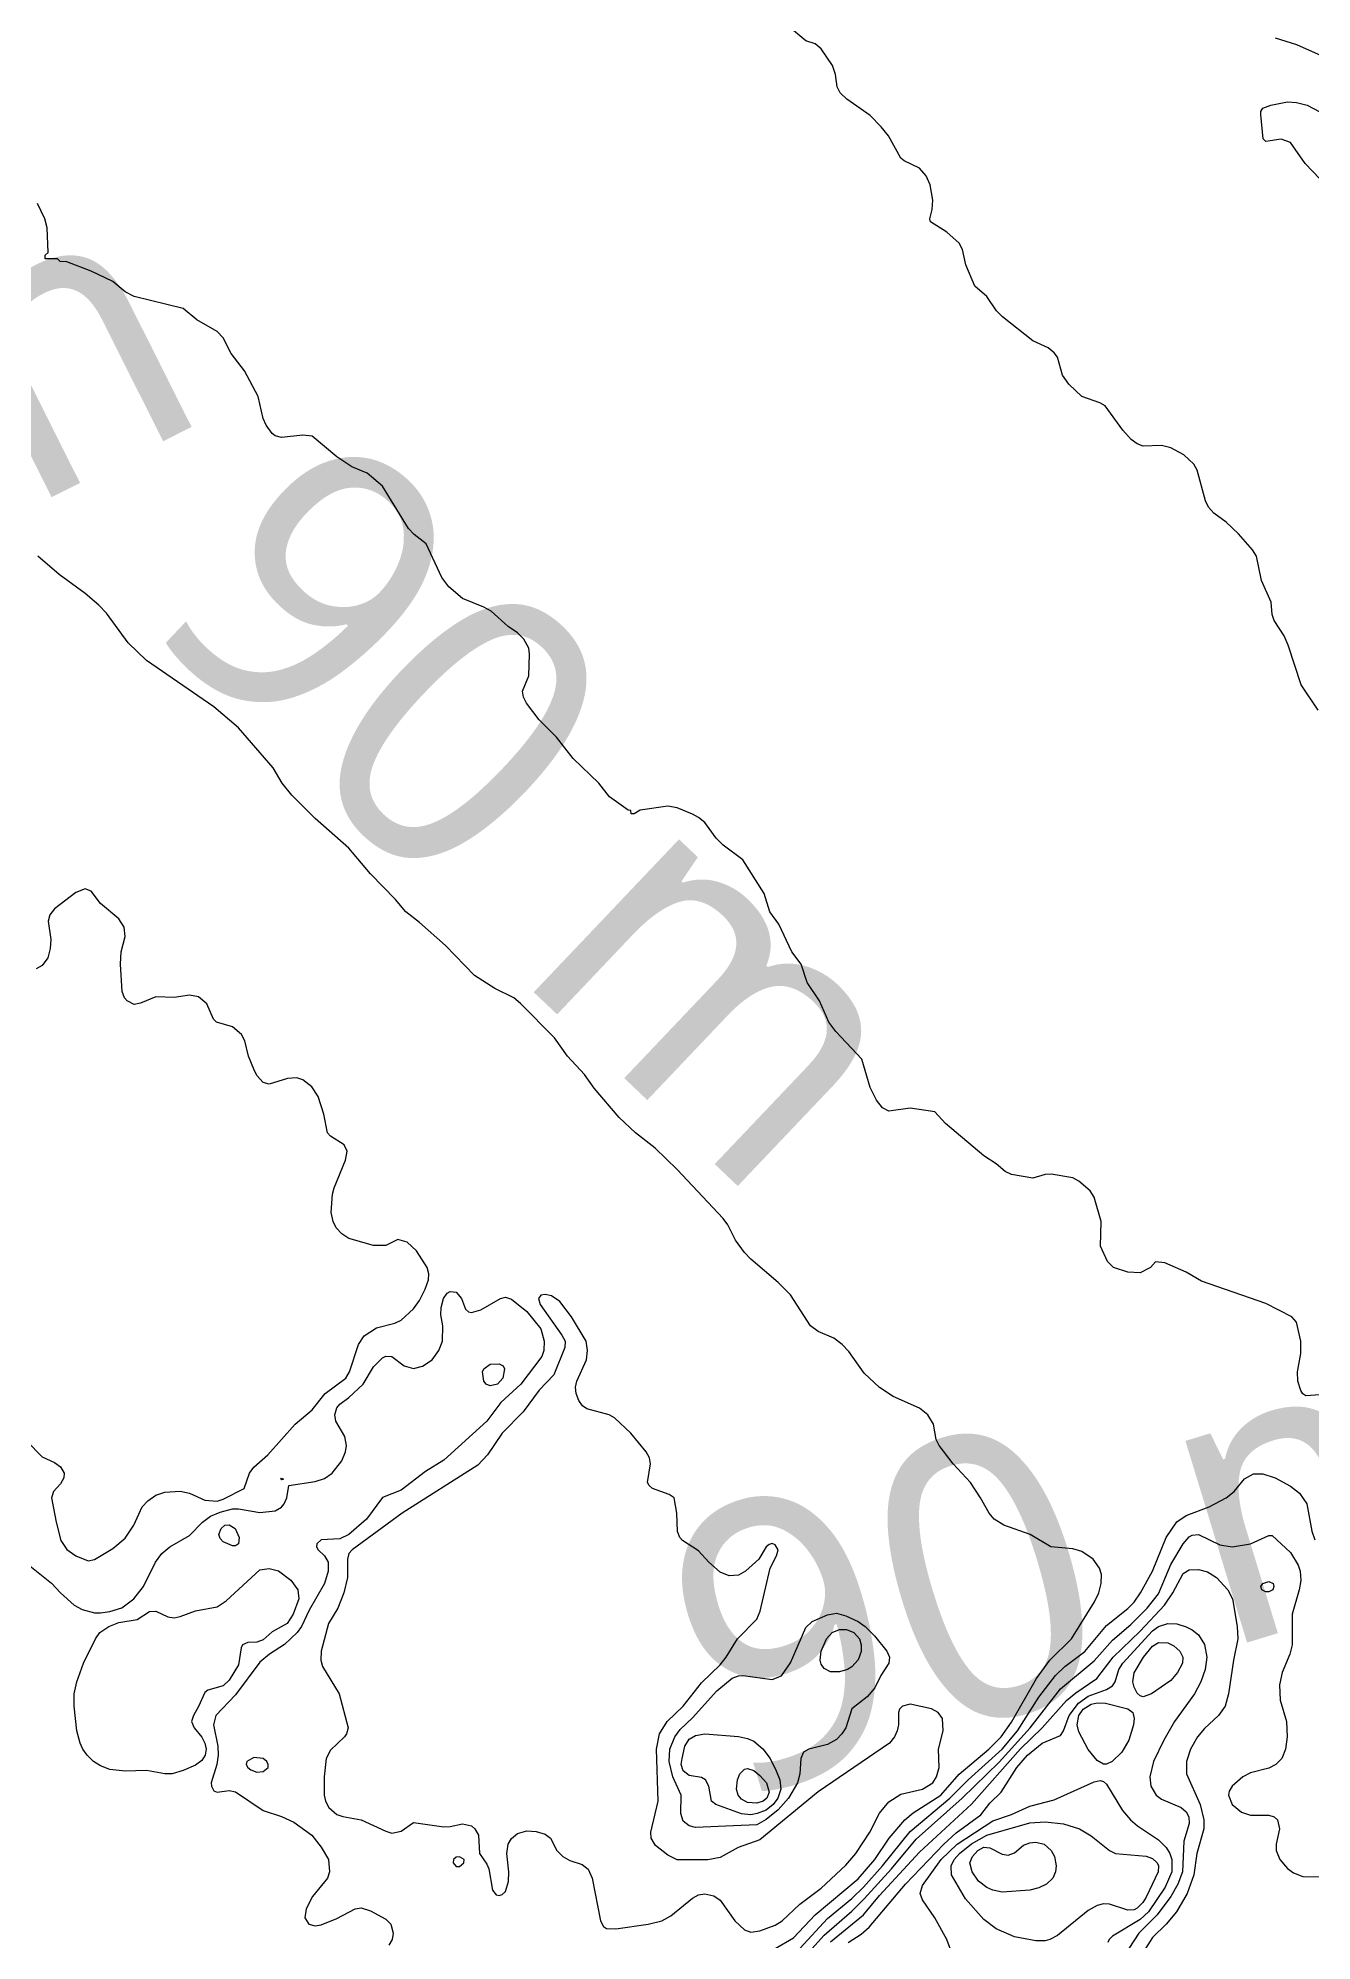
# Model space of a CAD drawing. Extents: x 474277 to 475042, y 254928 to 255625.
# Drawn here: x 474455.18 to 474487.03, y 255169.7 to 255217.27 of the extents above; entities that cross this region are included whole.
import ezdxf

# ---------------------------------------------------------------- set-up
doc = ezdxf.new("R2010")
doc.units = 0
doc.header["$MEASUREMENT"] = 0
doc.layers.add('BaseMapV2_DTM_export_MonNov09090547073261 — entities', color=1, linetype='CONTINUOUS')
doc.styles.get("Standard").update_dxf_attribs({"font": 'romans.shx'})

msp = doc.modelspace()

# ---------------------------------------------------------------- linework, layer by layer
at = {"layer": 'BaseMapV2_DTM_export_MonNov09090547073261 — entities', "color": 15, "linetype": 'Continuous', "true_color": 0xb7484b}
for points in [[(474487.183, 255200.469, 90.5), (474486.762, 255201.103, 90.5), (474486.437, 255202.099, 90.5), (474486.333, 255202.33, 90.5), (474486.084, 255202.713, 90.5), (474486.038, 255202.866, 90.5), (474486.014, 255203.173, 90.5), (474485.772, 255203.71, 90.5), (474485.64, 255204.323, 90.5), (474485.544, 255204.476, 90.5), (474485.19, 255204.878, 90.5), (474484.883, 255205.167, 90.5), (474484.576, 255205.396, 90.5), (474484.441, 255205.55, 90.5), (474484.365, 255205.703, 90.5), (474484.164, 255206.47, 90.5), (474484.081, 255206.623, 90.5), (474483.826, 255206.853, 90.5), (474483.503, 255207.025, 90.5), (474483.273, 255207.085, 90.5), (474482.813, 255207.074, 90.5), (474482.659, 255207.133, 90.5), (474482.514, 255207.237, 90.5), (474482.303, 255207.467, 90.5), (474481.864, 255208.08, 90.5), (474481.729, 255208.157, 90.5), (474481.279, 255208.315, 90.5), (474480.951, 255208.617, 90.5), (474480.794, 255208.847, 90.5), (474480.666, 255209.298, 90.5), (474480.589, 255209.408, 90.5), (474480.436, 255209.525, 90.5), (474480.052, 255209.708, 90.5), (474479.297, 255210.304, 90.5), (474479.145, 255210.457, 90.5), (474478.902, 255210.816, 90.5), (474478.601, 255211.071, 90.5), (474478.38, 255211.607, 90.5), (474478.292, 255211.991, 90.5), (474478.21, 255212.144, 90.5), (474477.905, 255212.417, 90.5), (474477.496, 255212.681, 90.5), (474477.478, 255212.757, 90.5), (474477.539, 255212.988, 90.5), (474477.548, 255213.218, 90.5), (474477.486, 255213.601, 90.5), (474477.389, 255213.831, 90.5), (474477.215, 255214.023, 90.5), (474476.832, 255214.207, 90.5), (474476.755, 255214.271, 90.5), (474476.444, 255214.828, 90.5), (474476.263, 255215.058, 90.5), (474475.988, 255215.339, 90.5), (474475.398, 255215.748, 90.5), (474475.237, 255215.901, 90.5), (474475.161, 255216.055, 90.5), (474475.119, 255216.361, 90.5), (474475.043, 255216.591, 90.5), (474474.762, 255217.003, 90.5), (474474.608, 255217.127, 90.5), (474474.378, 255217.203, 90.5), (474473.918, 255217.583, 90.5)], [(474486.11, 255217.275, 90.5), (474486.646, 255217.115, 90.5), (474487.336, 255216.802, 90.5)], [(474487.227, 255213.754, 90.75), (474486.86, 255214.138, 90.75), (474486.493, 255214.659, 90.75), (474486.263, 255214.742, 90.75), (474485.88, 255214.684, 90.75), (474485.808, 255214.751, 90.75), (474485.749, 255215.364, 90.75), (474485.755, 255215.441, 90.75), (474485.801, 255215.518, 90.75), (474486.005, 255215.594, 90.75), (474486.416, 255215.677, 90.75), (474486.646, 255215.664, 90.75), (474486.91, 255215.594, 90.75), (474487.213, 255215.441, 90.75)], [(474488.64, 255183.453, 90.25), (474486.876, 255183.329, 90.25), (474486.8, 255183.384, 90.25), (474486.749, 255183.467, 90.25), (474486.678, 255183.697, 90.25), (474486.671, 255183.927, 90.25), (474486.753, 255184.387, 90.25), (474486.754, 255184.694, 90.25), (474486.646, 255185.169, 90.25), (474486.531, 255185.307, 90.25), (474485.88, 255185.642, 90.25), (474484.269, 255186.193, 90.25), (474483.886, 255186.42, 90.25), (474483.349, 255186.655, 90.25), (474483.119, 255186.683, 90.25), (474482.991, 255186.534, 90.25), (474482.736, 255186.406, 90.25), (474482.429, 255186.419, 90.25), (474482.066, 255186.534, 90.25), (474481.915, 255186.688, 90.25), (474481.745, 255187.071, 90.25), (474481.762, 255187.684, 90.25), (474481.586, 255188.295, 90.25), (474481.482, 255188.451, 90.25), (474481.202, 255188.699, 90.25), (474481.049, 255188.776, 90.25), (474480.512, 255188.872, 90.25), (474480.359, 255188.86, 90.25), (474480.052, 255188.769, 90.25), (474479.515, 255188.86, 90.25), (474479.362, 255188.935, 90.25), (474479.132, 255189.13, 90.25), (474478.825, 255189.327, 90.25), (474477.866, 255190.138, 90.25), (474477.599, 255190.43, 90.25), (474476.985, 255190.519, 90.25), (474476.448, 255190.447, 90.25), (474476.295, 255190.533, 90.25), (474476.142, 255190.723, 90.25), (474475.988, 255191.04, 90.25), (474475.775, 255191.748, 90.25), (474475.123, 255192.438, 90.25), (474474.952, 255192.668, 90.25), (474474.717, 255193.205, 90.25), (474474.407, 255193.665, 90.25), (474474.256, 255194.125, 90.25), (474474.028, 255194.432, 90.25), (474473.698, 255195.122, 90.25), (474473.475, 255195.429, 90.25), (474473.335, 255195.889, 90.25), (474472.805, 255196.732, 90.25), (474472.308, 255197.098, 90.25), (474472.139, 255197.269, 90.25), (474471.848, 255197.659, 90.25), (474471.695, 255197.787, 90.25), (474471.541, 255197.868, 90.25), (474471.158, 255198.028, 90.25), (474470.928, 255198.072, 90.25), (474470.238, 255197.972, 90.25), (474470.084, 255197.879, 90.25), (474470.008, 255197.879, 90.25), (474470, 255197.959, 90.25), (474469.931, 255197.974, 90.25), (474469.471, 255198.307, 90.25), (474469.201, 255198.649, 90.25), (474468.557, 255199.262, 90.25), (474468.143, 255199.799, 90.25), (474467.707, 255200.229, 90.25), (474467.391, 255200.643, 90.25), (474467.318, 255200.796, 90.25), (474467.295, 255200.949, 90.25), (474467.45, 255201.333, 90.25), (474467.472, 255201.869, 90.25), (474467.45, 255202.023, 90.25), (474467.324, 255202.243, 90.25), (474467.171, 255202.401, 90.25), (474466.938, 255202.56, 90.25), (474466.506, 255202.943, 90.25), (474466.327, 255203.044, 90.25), (474465.79, 255203.261, 90.25), (474465.453, 255203.556, 90.25), (474465.274, 255203.786, 90.25), (474464.886, 255204.63, 90.25), (474464.586, 255204.86, 90.25), (474464.447, 255205.013, 90.25), (474463.797, 255206.072, 90.25), (474463.413, 255206.396, 90.25), (474463.03, 255206.558, 90.25), (474462.647, 255206.804, 90.25), (474462.033, 255207.32, 90.25), (474461.803, 255207.344, 90.25), (474461.267, 255207.284, 90.25), (474461.113, 255207.326, 90.25), (474461.037, 255207.386, 90.25), (474460.883, 255207.594, 90.25), (474460.806, 255207.76, 90.25), (474460.687, 255208.31, 90.25), (474460.346, 255208.951, 90.25), (474460.007, 255209.384, 90.25), (474459.81, 255209.781, 90.25), (474459.656, 255209.937, 90.25), (474459.148, 255210.227, 90.25), (474458.813, 255210.511, 90.25), (474457.586, 255210.811, 90.25), (474457.356, 255210.927, 90.25), (474457.049, 255211.185, 90.25), (474456.513, 255211.449, 90.25), (474455.899, 255211.681, 90.25), (474455.738, 255211.684, 90.25), (474455.669, 255211.753, 90.25), (474455.362, 255211.756, 90.25), (474455.362, 255211.845, 90.25), (474455.431, 255211.914, 90.25), (474455.412, 255212.527, 90.25), (474455.348, 255212.757, 90.25), (474455.168, 255213.141, 90.25)], [(474473.611, 255169.511, 90), (474474.071, 255169.783, 90), (474474.609, 255170.356, 90), (474475.682, 255171.257, 90), (474476.099, 255171.736, 90), (474476.457, 255172.272, 90), (474476.856, 255172.733, 90), (474477.062, 255172.907, 90), (474477.752, 255173.347, 90), (474478.212, 255173.876, 90), (474478.953, 255174.496, 90), (474479.263, 255174.803, 90), (474479.515, 255175.174, 90), (474480.143, 255176.26, 90), (474480.48, 255176.72, 90), (474481.015, 255177.256, 90), (474481.592, 255178.177, 90), (474481.699, 255178.407, 90), (474481.764, 255178.637, 90), (474481.767, 255178.867, 90), (474481.717, 255179.02, 90), (474481.56, 255179.25, 90), (474481.279, 255179.441, 90), (474481.049, 255179.507, 90), (474480.503, 255179.557, 90), (474479.982, 255179.863, 90), (474479.329, 255180.093, 90), (474479.086, 255180.247, 90), (474478.957, 255180.4, 90), (474478.747, 255180.784, 90), (474478.492, 255181.167, 90), (474478.059, 255181.627, 90), (474477.709, 255182.087, 90), (474477.632, 255182.24, 90), (474477.565, 255182.624, 90), (474477.428, 255182.854, 90), (474477.215, 255183.019, 90), (474476.559, 255183.314, 90), (474476.218, 255183.535, 90), (474475.835, 255183.893, 90), (474475.452, 255184.441, 90), (474475.287, 255184.617, 90), (474475.074, 255184.771, 90), (474474.685, 255184.941, 90), (474474.492, 255185.077, 90), (474473.995, 255185.851, 90), (474473.688, 255186.161, 90), (474472.998, 255186.745, 90), (474472.845, 255186.911, 90), (474472.622, 255187.224, 90), (474472.423, 255187.608, 90), (474472.309, 255187.761, 90), (474471.158, 255188.987, 90), (474470.609, 255189.525, 90), (474470.119, 255189.908, 90), (474469.709, 255190.291, 90), (474469.088, 255191.018, 90), (474468.845, 255191.365, 90), (474468.42, 255191.825, 90), (474468.091, 255192.28, 90), (474467.247, 255193.136, 90), (474467.073, 255193.282, 90), (474466.605, 255193.512, 90), (474466.097, 255193.842, 90), (474465.366, 255194.585, 90), (474464.717, 255195.165, 90), (474464.373, 255195.429, 90), (474464.119, 255195.735, 90), (474463.49, 255196.382, 90), (474462.953, 255197.017, 90), (474462.11, 255197.759, 90), (474461.524, 255198.342, 90), (474461.285, 255198.649, 90), (474461.058, 255199.032, 90), (474460.195, 255200.029, 90), (474459.58, 255200.551, 90), (474457.895, 255201.716, 90), (474457.433, 255202.153, 90), (474456.896, 255202.896, 90), (474456.703, 255203.096, 90), (474456.359, 255203.387, 90), (474455.707, 255203.863, 90), (474455.176, 255204.323, 90)], [(474456.589, 255179.24, 89.75), (474457.049, 255179.511, 89.75), (474457.356, 255179.771, 89.75), (474457.578, 255180.093, 89.75), (474457.788, 255180.553, 89.75), (474457.922, 255180.707, 89.75), (474458.123, 255180.845, 89.75), (474458.353, 255180.923, 89.75), (474458.736, 255180.948, 89.75), (474458.966, 255180.895, 89.75), (474459.35, 255180.725, 89.75), (474459.656, 255180.7, 89.75), (474459.81, 255180.746, 89.75), (474460.333, 255181.014, 89.75), (474460.466, 255181.397, 89.75), (474460.576, 255181.55, 89.75), (474460.924, 255181.857, 89.75), (474461.608, 255182.624, 89.75), (474462.033, 255182.983, 89.75), (474462.357, 255183.39, 89.75), (474462.879, 255183.774, 89.75), (474462.966, 255183.927, 89.75), (474463.197, 255184.617, 89.75), (474463.337, 255184.834, 89.75), (474463.643, 255185.028, 89.75), (474464.104, 255185.147, 89.75), (474464.257, 255185.22, 89.75), (474464.564, 255185.508, 89.75), (474464.717, 255185.713, 89.75), (474464.863, 255185.997, 89.75), (474464.941, 255186.228, 89.75), (474464.954, 255186.381, 89.75), (474464.912, 255186.534, 89.75), (474464.64, 255186.955, 89.75), (474464.41, 255187.172, 89.75), (474464.18, 255187.237, 89.75), (474463.874, 255187.091, 89.75), (474463.567, 255187.087, 89.75), (474462.953, 255187.262, 89.75), (474462.776, 255187.378, 89.75), (474462.634, 255187.531, 89.75), (474462.56, 255187.684, 89.75), (474462.511, 255187.914, 89.75), (474462.546, 255188.374, 89.75), (474462.583, 255188.528, 89.75), (474462.866, 255189.218, 89.75), (474462.912, 255189.448, 89.75), (474462.834, 255189.601, 89.75), (474462.493, 255189.825, 89.75), (474462.419, 255189.908, 89.75), (474462.324, 255190.368, 89.75), (474462.187, 255190.816, 89.75), (474462.028, 255191.058, 89.75), (474461.803, 255191.226, 89.75), (474461.65, 255191.281, 89.75), (474461.42, 255191.261, 89.75), (474460.96, 255191.12, 89.75), (474460.806, 255191.166, 89.75), (474460.653, 255191.334, 89.75), (474460.576, 255191.495, 89.75), (474460.439, 255191.825, 89.75), (474460.353, 255192.208, 89.75), (474460.268, 255192.362, 89.75), (474460.04, 255192.552, 89.75), (474459.64, 255192.668, 89.75), (474459.571, 255192.745, 89.75), (474459.402, 255193.128, 89.75), (474459.196, 255193.302, 89.75), (474458.966, 255193.344, 89.75), (474458.583, 255193.285, 89.75), (474458.123, 255193.303, 89.75), (474457.739, 255193.146, 89.75), (474457.586, 255193.115, 89.75), (474457.406, 255193.205, 89.75), (474457.34, 255193.282, 89.75), (474457.282, 255193.435, 89.75), (474457.246, 255194.125, 89.75), (474457.262, 255194.432, 89.75), (474457.36, 255194.815, 89.75), (474457.337, 255195.045, 89.75), (474457.203, 255195.258, 89.75), (474456.743, 255195.642, 89.75), (474456.513, 255195.948, 89.75), (474456.359, 255196.007, 89.75), (474456.129, 255195.912, 89.75), (474455.593, 255195.505, 89.75), (474455.475, 255195.352, 89.75), (474455.437, 255195.199, 89.75), (474455.501, 255194.739, 89.75), (474455.483, 255194.509, 89.75), (474455.429, 255194.279, 89.75), (474455.286, 255194.085, 89.75), (474455.132, 255194.007, 89.75)], [(474454.979, 255179.084, 90), (474455.516, 255178.65, 90), (474455.739, 255178.407, 90), (474456.084, 255178.1, 90), (474456.283, 255177.992, 90), (474456.589, 255177.909, 90), (474456.743, 255177.902, 90), (474456.973, 255177.94, 90), (474457.279, 255178.034, 90), (474457.58, 255178.253, 90), (474457.815, 255178.56, 90), (474458.121, 255179.173, 90), (474458.276, 255179.385, 90), (474458.476, 255179.557, 90), (474458.966, 255179.836, 90), (474459.292, 255180.17, 90), (474459.495, 255180.323, 90), (474459.733, 255180.424, 90), (474460.04, 255180.502, 90), (474460.193, 255180.506, 90), (474460.73, 255180.416, 90), (474461.113, 255180.456, 90), (474461.267, 255180.547, 90), (474461.333, 255180.63, 90), (474461.399, 255180.784, 90), (474461.453, 255181.09, 90), (474462.11, 255181.185, 90), (474462.34, 255181.266, 90), (474462.537, 255181.397, 90), (474462.779, 255181.704, 90), (474462.871, 255181.934, 90), (474462.894, 255182.087, 90), (474462.849, 255182.317, 90), (474462.623, 255182.7, 90), (474462.605, 255182.854, 90), (474462.647, 255183.028, 90), (474462.723, 255183.123, 90), (474462.953, 255183.291, 90), (474463.308, 255183.621, 90), (474463.567, 255184.055, 90), (474463.797, 255184.283, 90), (474463.874, 255184.32, 90), (474464.027, 255184.312, 90), (474464.334, 255184.084, 90), (474464.564, 255184.015, 90), (474464.794, 255184.07, 90), (474465.035, 255184.234, 90), (474465.204, 255184.464, 90), (474465.29, 255184.694, 90), (474465.299, 255185.077, 90), (474465.254, 255185.354, 90), (474465.257, 255185.537, 90), (474465.315, 255185.767, 90), (474465.407, 255185.896, 90), (474465.484, 255185.936, 90), (474465.638, 255185.921, 90), (474465.772, 255185.767, 90), (474465.867, 255185.5, 90), (474465.944, 255185.426, 90), (474466.02, 255185.412, 90), (474466.25, 255185.477, 90), (474466.741, 255185.767, 90), (474466.864, 255185.793, 90), (474467.017, 255185.75, 90), (474467.401, 255185.435, 90), (474467.754, 255185.001, 90), (474467.836, 255184.694, 90), (474467.829, 255184.464, 90), (474467.777, 255184.311, 90), (474467.255, 255183.621, 90), (474466.751, 255183.16, 90), (474466.401, 255182.7, 90), (474465.33, 255181.718, 90), (474464.87, 255181.441, 90), (474464.257, 255180.973, 90), (474463.797, 255180.785, 90), (474463.394, 255180.247, 90), (474462.953, 255179.86, 90), (474462.723, 255179.752, 90), (474462.263, 255179.728, 90), (474462.147, 255179.633, 90), (474462.145, 255179.557, 90), (474462.187, 255179.48, 90), (474462.342, 255179.327, 90), (474462.431, 255179.173, 90), (474462.433, 255178.943, 90), (474462.342, 255178.637, 90), (474461.957, 255177.969, 90), (474461.765, 255177.563, 90), (474461.658, 255177.41, 90), (474461.343, 255177.112, 90), (474460.968, 255176.873, 90), (474460.73, 255176.675, 90), (474460.116, 255175.857, 90), (474459.622, 255175.339, 90), (474459.571, 255175.109, 90), (474459.676, 255174.573, 90), (474459.684, 255174.343, 90), (474459.647, 255174.113, 90), (474459.511, 255173.653, 90), (474459.516, 255173.576, 90), (474459.58, 255173.459, 90), (474459.656, 255173.425, 90), (474459.963, 255173.461, 90), (474460.116, 255173.432, 90), (474460.806, 255172.967, 90), (474461.267, 255172.816, 90), (474461.573, 255172.673, 90), (474462.029, 255172.349, 90), (474462.263, 255172.051, 90), (474462.442, 255171.736, 90), (474462.471, 255171.429, 90), (474462.417, 255171.268, 90), (474462.045, 255170.816, 90), (474461.885, 255170.509, 90), (474461.853, 255170.279, 90), (474461.952, 255170.126, 90), (474462.11, 255170.082, 90), (474462.263, 255170.105, 90), (474462.647, 255170.261, 90), (474463.106, 255170.509, 90), (474463.26, 255170.529, 90), (474463.49, 255170.456, 90), (474463.874, 255170.246, 90), (474464.004, 255170.126, 90), (474464.061, 255169.895, 90), (474464.031, 255169.742, 90), (474463.95, 255169.596, 90)], [(474473.228, 255169.953, 89.75), (474473.611, 255170.095, 89.75), (474473.785, 255170.202, 89.75), (474474.225, 255170.619, 89.75), (474474.762, 255171.023, 89.75), (474475.375, 255171.594, 89.75), (474475.628, 255171.889, 89.75), (474475.974, 255172.426, 89.75), (474476.218, 255172.9, 89.75), (474476.448, 255173.184, 89.75), (474476.755, 255173.37, 89.75), (474477.292, 255173.5, 89.75), (474477.548, 255173.653, 89.75), (474477.644, 255173.806, 89.75), (474477.707, 255174.036, 89.75), (474477.696, 255174.496, 89.75), (474477.807, 255174.956, 89.75), (474477.79, 255175.263, 89.75), (474477.687, 255175.416, 89.75), (474477.522, 255175.505, 89.75), (474476.985, 255175.62, 89.75), (474476.792, 255175.57, 89.75), (474476.718, 255175.493, 89.75), (474476.691, 255175.416, 89.75), (474476.697, 255175.109, 89.75), (474476.663, 255174.956, 89.75), (474476.591, 255174.803, 89.75), (474476.465, 255174.649, 89.75), (474474.685, 255173.433, 89.75), (474473.228, 255172.227, 89.75), (474472.684, 255172.042, 89.75), (474472.231, 255171.789, 89.75), (474471.925, 255171.732, 89.75), (474471.158, 255171.731, 89.75), (474470.928, 255171.843, 89.75), (474470.621, 255172.088, 89.75), (474470.511, 255172.272, 89.75), (474470.502, 255172.426, 89.75), (474470.682, 255173.193, 89.75), (474470.641, 255174.496, 89.75), (474470.719, 255174.879, 89.75), (474470.906, 255175.186, 89.75), (474471.311, 255175.568, 89.75), (474471.771, 255176.154, 89.75), (474472.231, 255176.609, 89.75), (474472.385, 255176.796, 89.75), (474472.67, 255177.256, 89.75), (474473.151, 255177.747, 89.75), (474473.235, 255177.946, 89.75), (474473.483, 255179.02, 89.75), (474473.646, 255179.327, 89.75), (474473.689, 255179.48, 89.75), (474473.611, 255179.608, 89.75), (474473.535, 255179.636, 89.75), (474473.458, 255179.617, 89.75), (474473.381, 255179.557, 89.75), (474473.203, 255179.25, 89.75), (474472.872, 255178.943, 89.75), (474472.691, 255178.85, 89.75), (474472.461, 255178.827, 89.75), (474472.231, 255178.924, 89.75), (474471.948, 255179.173, 89.75), (474471.695, 255179.458, 89.75), (474471.293, 255179.71, 89.75), (474471.225, 255179.787, 89.75), (474471.166, 255179.94, 89.75), (474471.153, 255180.4, 89.75), (474471.081, 255180.783, 89.75), (474470.958, 255180.86, 89.75), (474470.544, 255181.013, 89.75), (474470.457, 255181.09, 89.75), (474470.421, 255181.167, 89.75), (474470.49, 255181.627, 89.75), (474470.469, 255181.78, 89.75), (474470.388, 255181.934, 89.75), (474469.998, 255182.394, 89.75), (474469.597, 255182.777, 89.75), (474469.463, 255182.854, 89.75), (474468.903, 255183.007, 89.75), (474468.797, 255183.084, 89.75), (474468.704, 255183.213, 89.75), (474468.637, 255183.39, 89.75), (474468.621, 255183.544, 89.75), (474468.655, 255183.697, 89.75), (474468.889, 255184.234, 89.75), (474468.919, 255184.464, 89.75), (474468.886, 255184.694, 89.75), (474468.521, 255185.307, 89.75), (474468.229, 255185.691, 89.75), (474468.014, 255185.83, 89.75), (474467.861, 255185.859, 89.75), (474467.752, 255185.844, 89.75), (474467.69, 255185.767, 89.75), (474467.734, 255185.614, 89.75), (474468.278, 255184.847, 89.75), (474468.359, 255184.694, 89.75), (474468.352, 255184.541, 89.75), (474468.076, 255183.851, 89.75), (474467.707, 255183.474, 89.75), (474467.307, 255182.93, 89.75), (474466.787, 255182.395, 89.75), (474466.421, 255181.857, 89.75), (474466.174, 255181.595, 89.75), (474464.288, 255180.4, 89.75), (474463.032, 255179.48, 89.75), (474462.953, 255179.392, 89.75), (474462.921, 255179.25, 89.75), (474462.915, 255178.79, 89.75), (474462.827, 255178.407, 89.75), (474462.678, 255178.023, 89.75), (474462.444, 255177.64, 89.75), (474462.256, 255176.95, 89.75), (474462.255, 255176.72, 89.75), (474462.295, 255176.566, 89.75), (474462.711, 255175.876, 89.75), (474462.933, 255175.033, 89.75), (474462.895, 255174.879, 89.75), (474462.843, 255174.803, 89.75), (474462.493, 255174.472, 89.75), (474462.381, 255174.266, 89.75), (474462.332, 255173.806, 89.75), (474462.336, 255173.346, 89.75), (474462.367, 255173.193, 89.75), (474462.449, 255173.039, 89.75), (474462.647, 255172.862, 89.75), (474462.8, 255172.81, 89.75), (474463.26, 255172.733, 89.75), (474463.874, 255172.444, 89.75), (474464.027, 255172.399, 89.75), (474464.257, 255172.444, 89.75), (474464.564, 255172.666, 89.75), (474465.33, 255172.555, 89.75), (474465.484, 255172.56, 89.75), (474465.79, 255172.63, 89.75), (474466.015, 255172.579, 89.75), (474466.105, 255172.502, 89.75), (474466.19, 255172.349, 89.75), (474466.214, 255171.889, 89.75), (474466.404, 255171.622, 89.75), (474466.454, 255171.506, 89.75), (474466.539, 255170.969, 89.75), (474466.634, 255170.858, 89.75), (474466.711, 255170.84, 89.75), (474466.787, 255170.862, 89.75), (474466.864, 255170.942, 89.75), (474466.941, 255171.192, 89.75), (474466.95, 255171.429, 89.75), (474466.899, 255171.889, 89.75), (474466.936, 255172.119, 89.75), (474467.017, 255172.261, 89.75), (474467.171, 255172.385, 89.75), (474467.401, 255172.458, 89.75), (474467.631, 255172.44, 89.75), (474467.861, 255172.374, 89.75), (474467.993, 255172.272, 89.75), (474468.153, 255171.966, 89.75), (474468.299, 255171.812, 89.75), (474468.474, 255171.717, 89.75), (474468.781, 255171.615, 89.75), (474468.934, 255171.499, 89.75), (474469.036, 255171.276, 89.75), (474469.241, 255170.203, 89.75), (474469.318, 255170.065, 89.75), (474469.394, 255170.014, 89.75), (474469.624, 255170.003, 89.75), (474470.432, 255170.126, 89.75), (474470.774, 255170.209, 89.75), (474471.004, 255170.333, 89.75), (474471.541, 255170.77, 89.75), (474471.695, 255170.855, 89.75), (474471.848, 255170.884, 89.75), (474472.078, 255170.833, 89.75), (474472.231, 255170.722, 89.75), (474472.598, 255170.202, 89.75), (474472.845, 255169.984, 89.75), (474472.998, 255169.926, 89.75), (474473.228, 255169.953, 89.75)], [(474466.665, 255183.621, 90.25), (474466.481, 255183.577, 90.25), (474466.386, 255183.621, 90.25), (474466.324, 255183.697, 90.25), (474466.295, 255183.927, 90.25), (474466.327, 255184.005, 90.25), (474466.481, 255184.122, 90.25), (474466.711, 255184.13, 90.25), (474466.81, 255184.081, 90.25), (474466.846, 255184.004, 90.25), (474466.798, 255183.774, 90.25), (474466.665, 255183.621, 90.25)], [(474454.902, 255182.196, 89.75), (474455.286, 255181.805, 89.75), (474455.592, 255181.662, 89.75), (474455.746, 255181.557, 89.75), (474455.834, 255181.397, 89.75), (474455.823, 255181.283, 89.75), (474455.746, 255181.131, 89.75), (474455.567, 255180.937, 89.75), (474455.518, 255180.784, 89.75), (474455.631, 255180.17, 89.75), (474455.751, 255179.71, 89.75), (474455.899, 255179.487, 89.75), (474456.129, 255179.326, 89.75), (474456.436, 255179.202, 89.75), (474456.589, 255179.24, 89.75)], [(474461.318, 255181.244, 90), (474461.267, 255181.226, 90), (474461.247, 255181.244, 90), (474461.267, 255181.274, 90), (474461.318, 255181.244, 90)], [(474474.225, 255169.517, 90.25), (474474.915, 255170.26, 90.25), (474475.528, 255170.765, 90.25), (474475.82, 255171.046, 90.25), (474476.295, 255171.582, 90.25), (474476.985, 255172.442, 90.25), (474477.974, 255173.269, 90.25), (474478.433, 255173.729, 90.25), (474479.285, 255174.496, 90.25), (474479.669, 255174.956, 90.25), (474480.206, 255175.796, 90.25), (474480.615, 255176.336, 90.25), (474480.854, 255176.566, 90.25), (474481.356, 255176.936, 90.25), (474481.892, 255177.588, 90.25), (474482.429, 255178.017, 90.25), (474482.583, 255178.174, 90.25), (474482.745, 255178.407, 90.25), (474483.043, 255178.946, 90.25), (474483.388, 255179.787, 90.25), (474483.656, 255180.183, 90.25), (474483.886, 255180.335, 90.25), (474484.462, 255180.553, 90.25), (474484.884, 255180.784, 90.25), (474485.088, 255180.937, 90.25), (474485.343, 255181.259, 90.25), (474485.573, 255181.378, 90.25), (474485.803, 255181.381, 90.25), (474486.11, 255181.281, 90.25), (474486.493, 255181.074, 90.25), (474486.723, 255180.898, 90.25), (474486.903, 255180.63, 90.25), (474487.03, 255179.946, 90.25), (474487.106, 255179.731, 90.25)], [(474460.189, 255179.633, 90.25), (474460.116, 255179.583, 90.25), (474460.04, 255179.577, 90.25), (474459.81, 255179.678, 90.25), (474459.733, 255179.761, 90.25), (474459.7, 255179.863, 90.25), (474459.756, 255180.017, 90.25), (474459.852, 255180.093, 90.25), (474459.963, 255180.109, 90.25), (474460.11, 255180.017, 90.25), (474460.212, 255179.787, 90.25), (474460.189, 255179.633, 90.25)], [(474474.301, 255169.258, 90.5), (474474.838, 255169.85, 90.5), (474475.528, 255170.447, 90.5), (474475.835, 255170.754, 90.5), (474476.52, 255171.506, 90.5), (474477.139, 255172.244, 90.5), (474478.282, 255173.269, 90.5), (474479.209, 255174.168, 90.5), (474479.982, 255175.033, 90.5), (474480.742, 255176.005, 90.5), (474481.586, 255176.708, 90.5), (474482.046, 255177.222, 90.5), (474482.506, 255177.614, 90.5), (474482.909, 255178.023, 90.5), (474483.196, 255178.384, 90.5), (474483.503, 255179.11, 90.5), (474483.809, 255179.631, 90.5), (474483.963, 255179.807, 90.5), (474484.039, 255179.849, 90.5), (474484.193, 255179.863, 90.5), (474484.729, 255179.602, 90.5), (474485.036, 255179.552, 90.5), (474485.49, 255179.633, 90.5), (474485.956, 255179.836, 90.5), (474486.033, 255179.836, 90.5), (474486.493, 255179.413, 90.5), (474486.685, 255179.097, 90.5), (474486.732, 255178.943, 90.5), (474486.75, 255178.713, 90.5), (474486.714, 255178.483, 90.5), (474486.538, 255177.87, 90.5), (474486.539, 255177.103, 90.5), (474486.477, 255176.873, 90.5), (474486.287, 255176.413, 90.5), (474486.222, 255176.106, 90.5), (474486.239, 255175.723, 90.5), (474486.392, 255175.186, 90.5), (474486.408, 255174.803, 90.5), (474486.373, 255174.496, 90.5), (474486.276, 255174.266, 90.5), (474486.128, 255174.113, 90.5), (474485.956, 255174.026, 90.5), (474485.496, 255173.906, 90.5), (474485.305, 255173.806, 90.5), (474485.034, 255173.576, 90.5), (474484.959, 255173.447, 90.5), (474484.943, 255173.346, 90.5), (474485.035, 255173.116, 90.5), (474485.266, 255172.919, 90.5), (474485.496, 255172.849, 90.5), (474485.956, 255172.848, 90.5), (474486.083, 255172.809, 90.5), (474486.165, 255172.733, 90.5), (474486.217, 255172.502, 90.5), (474486.136, 255172.119, 90.5), (474486.139, 255171.966, 90.5), (474486.225, 255171.736, 90.5), (474486.416, 255171.514, 90.5), (474486.57, 255171.404, 90.5), (474486.8, 255171.315, 90.5), (474487.336, 255171.308, 90.5)], [(474458.532, 255173.883, 90.25), (474458.353, 255173.877, 90.25), (474457.893, 255173.967, 90.25), (474457.356, 255173.943, 90.25), (474456.973, 255173.991, 90.25), (474456.743, 255174.079, 90.25), (474456.567, 255174.189, 90.25), (474456.407, 255174.343, 90.25), (474456.3, 255174.496, 90.25), (474456.23, 255174.649, 90.25), (474456.154, 255174.956, 90.25), (474456.085, 255175.57, 90.25), (474456.085, 255175.876, 90.25), (474456.152, 255176.183, 90.25), (474456.316, 255176.643, 90.25), (474456.619, 255177.256, 90.25), (474456.729, 255177.41, 90.25), (474456.953, 255177.563, 90.25), (474457.203, 255177.663, 90.25), (474457.663, 255177.736, 90.25), (474457.969, 255177.937, 90.25), (474458.123, 255177.946, 90.25), (474458.43, 255177.806, 90.25), (474458.583, 255177.782, 90.25), (474458.736, 255177.81, 90.25), (474459.12, 255177.956, 90.25), (474459.656, 255178.055, 90.25), (474459.886, 255178.204, 90.25), (474460.73, 255178.98, 90.25), (474460.96, 255179.017, 90.25), (474461.19, 255178.951, 90.25), (474461.497, 255178.721, 90.25), (474461.673, 255178.483, 90.25), (474461.705, 255178.253, 90.25), (474461.563, 255177.87, 90.25), (474461.409, 255177.64, 90.25), (474461.037, 255177.427, 90.25), (474460.806, 255177.23, 90.25), (474460.653, 255177.172, 90.25), (474460.423, 255177.162, 90.25), (474460.294, 255177.103, 90.25), (474460.257, 255177.026, 90.25), (474460.193, 255176.606, 90.25), (474459.963, 255176.224, 90.25), (474459.81, 255176.08, 90.25), (474459.426, 255175.971, 90.25), (474459.35, 255175.912, 90.25), (474459.196, 255175.561, 90.25), (474459.064, 255175.339, 90.25), (474459.017, 255175.186, 90.25), (474459.085, 255175.033, 90.25), (474459.273, 255174.801, 90.25), (474459.353, 255174.649, 90.25), (474459.386, 255174.496, 90.25), (474459.36, 255174.343, 90.25), (474459.273, 255174.217, 90.25), (474459.12, 255174.098, 90.25), (474458.813, 255173.964, 90.25), (474458.532, 255173.883, 90.25)], [(474474.992, 255169.678, 90.75), (474475.817, 255170.356, 90.75), (474476.218, 255170.836, 90.75), (474477.215, 255171.921, 90.75), (474478.519, 255173.123, 90.75), (474479.746, 255174.506, 90.75), (474480.284, 255175.033, 90.75), (474480.896, 255175.717, 90.75), (474481.126, 255175.907, 90.75), (474481.653, 255176.26, 90.75), (474482.064, 255176.796, 90.75), (474482.736, 255177.45, 90.75), (474483.344, 255178.1, 90.75), (474483.552, 255178.407, 90.75), (474483.809, 255178.886, 90.75), (474483.963, 255178.977, 90.75), (474484.193, 255178.99, 90.75), (474484.423, 255178.928, 90.75), (474484.647, 255178.79, 90.75), (474484.929, 255178.483, 90.75), (474485.044, 255178.253, 90.75), (474485.162, 255177.563, 90.75), (474485.181, 255177.256, 90.75), (474485.066, 255176.72, 90.75), (474484.946, 255175.876, 90.75), (474484.857, 255175.57, 90.75), (474484.691, 255175.339, 90.75), (474484.346, 255175.012, 90.75), (474484.171, 255174.803, 90.75), (474483.996, 255174.496, 90.75), (474483.895, 255174.189, 90.75), (474483.893, 255173.883, 90.75), (474484.235, 255173.116, 90.75), (474484.331, 255172.733, 90.75), (474484.327, 255172.502, 90.75), (474484.152, 255171.889, 90.75), (474484.075, 255171.352, 90.75), (474483.911, 255170.892, 90.75), (474483.643, 255170.432, 90.75), (474483.386, 255170.126, 90.75), (474483.043, 255169.788, 90.75), (474482.867, 255169.512, 90.75)], [(474486.049, 255178.483, 90.75), (474485.956, 255178.426, 90.75), (474485.88, 255178.427, 90.75), (474485.775, 255178.483, 90.75), (474485.754, 255178.56, 90.75), (474485.803, 255178.639, 90.75), (474485.956, 255178.69, 90.75), (474486.059, 255178.637, 90.75), (474486.078, 255178.56, 90.75), (474486.049, 255178.483, 90.75)], [(474472.567, 255172.579, 90), (474471.618, 255172.539, 90), (474471.464, 255172.58, 90), (474471.311, 255172.701, 90), (474471.251, 255172.886, 90), (474471.262, 255173.346, 90), (474471.052, 255173.806, 90), (474470.963, 255174.189, 90), (474470.973, 255174.496, 90), (474471.101, 255174.803, 90), (474471.234, 255174.985, 90), (474471.541, 255175.278, 90), (474472.155, 255175.953, 90), (474472.538, 255176.272, 90), (474472.691, 255176.33, 90), (474472.811, 255176.336, 90), (474473.535, 255176.235, 90), (474473.765, 255176.334, 90), (474473.995, 255176.655, 90), (474474.378, 255177.542, 90), (474474.532, 255177.688, 90), (474474.915, 255177.857, 90), (474475.145, 255177.898, 90), (474475.375, 255177.833, 90), (474475.682, 255177.688, 90), (474475.857, 255177.563, 90), (474476.09, 255177.333, 90), (474476.401, 255176.95, 90), (474476.472, 255176.796, 90), (474476.448, 255176.643, 90), (474476.251, 255176.336, 90), (474476.101, 255176.03, 90), (474475.912, 255175.803, 90), (474475.528, 255175.504, 90), (474475.373, 255175.033, 90), (474475.28, 255174.879, 90), (474475.145, 255174.738, 90), (474474.915, 255174.613, 90), (474474.455, 255174.501, 90), (474474.316, 255174.419, 90), (474474.249, 255174.266, 90), (474474.226, 255173.883, 90), (474474.167, 255173.653, 90), (474473.94, 255173.269, 90), (474473.688, 255172.981, 90), (474473.381, 255172.737, 90), (474473.151, 255172.608, 90), (474472.567, 255172.579, 90)], [(474475.434, 255169.665, 91), (474475.758, 255169.87, 91), (474475.961, 255170.049, 91), (474476.865, 255171.122, 91), (474477.829, 255172.121, 91), (474478.135, 255172.403, 91), (474478.749, 255172.853, 91), (474478.979, 255173.144, 91), (474479.26, 255173.423, 91), (474479.656, 255174.036, 91), (474479.922, 255174.343, 91), (474480.282, 255174.651, 91), (474480.742, 255174.841, 91), (474480.816, 255174.956, 91), (474480.957, 255175.339, 91), (474481.193, 255175.646, 91), (474481.432, 255175.824, 91), (474481.892, 255175.985, 91), (474482.046, 255176.083, 91), (474482.11, 255176.183, 91), (474482.206, 255176.49, 91), (474482.302, 255176.643, 91), (474483.043, 255177.455, 91), (474483.196, 255177.563, 91), (474483.426, 255177.64, 91), (474483.656, 255177.627, 91), (474483.886, 255177.556, 91), (474484.039, 255177.482, 91), (474484.193, 255177.357, 91), (474484.346, 255177.114, 91), (474484.405, 255176.796, 91), (474484.364, 255176.49, 91), (474484.253, 255176.183, 91), (474484.097, 255175.876, 91), (474483.591, 255175.186, 91), (474483.326, 255174.726, 91), (474483.065, 255174.189, 91), (474482.975, 255173.806, 91), (474483.004, 255173.576, 91), (474483.136, 255173.346, 91), (474483.273, 255173.243, 91), (474483.757, 255173.039, 91), (474483.886, 255172.93, 91), (474483.953, 255172.809, 91), (474483.963, 255172.638, 91), (474483.829, 255172.196, 91), (474483.792, 255171.429, 91), (474483.676, 255171.122, 91), (474483.503, 255170.81, 91), (474483.159, 255170.356, 91), (474482.706, 255169.895, 91), (474482.455, 255169.512, 91)], [(474475.415, 255176.49, 90.25), (474475.222, 255176.43, 90.25), (474474.992, 255176.434, 90.25), (474474.838, 255176.516, 90.25), (474474.762, 255176.625, 90.25), (474474.736, 255176.72, 90.25), (474474.759, 255176.95, 90.25), (474474.892, 255177.256, 90.25), (474475.035, 255177.41, 90.25), (474475.222, 255177.489, 90.25), (474475.396, 255177.486, 90.25), (474475.58, 255177.41, 90.25), (474475.717, 255177.256, 90.25), (474475.764, 255177.103, 90.25), (474475.758, 255176.941, 90.25), (474475.682, 255176.732, 90.25), (474475.528, 255176.558, 90.25), (474475.415, 255176.49, 90.25)], [(474483.018, 255175.876, 91.25), (474482.813, 255175.809, 91.25), (474482.736, 255175.827, 91.25), (474482.659, 255175.898, 91.25), (474482.583, 255176.048, 91.25), (474482.555, 255176.183, 91.25), (474482.583, 255176.403, 91.25), (474482.815, 255176.796, 91.25), (474483.043, 255177.074, 91.25), (474483.196, 255177.167, 91.25), (474483.426, 255177.156, 91.25), (474483.579, 255177.081, 91.25), (474483.729, 255176.95, 91.25), (474483.801, 255176.796, 91.25), (474483.79, 255176.643, 91.25), (474483.672, 255176.413, 91.25), (474483.503, 255176.216, 91.25), (474483.018, 255175.876, 91.25)], [(474482.037, 255174.189, 91.25), (474481.892, 255174.118, 91.25), (474481.816, 255174.118, 91.25), (474481.662, 255174.211, 91.25), (474481.432, 255174.49, 91.25), (474481.202, 255174.927, 91.25), (474481.161, 255175.109, 91.25), (474481.199, 255175.339, 91.25), (474481.311, 255175.493, 91.25), (474481.509, 255175.619, 91.25), (474481.662, 255175.656, 91.25), (474481.873, 255175.646, 91.25), (474482.429, 255175.509, 91.25), (474482.551, 255175.416, 91.25), (474482.583, 255175.263, 91.25), (474482.57, 255175.109, 91.25), (474482.456, 255174.726, 91.25), (474482.276, 255174.42, 91.25), (474482.037, 255174.189, 91.25)], [(474473.163, 255172.886, 90.25), (474472.998, 255172.859, 90.25), (474472.768, 255172.883, 90.25), (474472.127, 255173.116, 90.25), (474472.016, 255173.193, 90.25), (474471.954, 255173.576, 90.25), (474471.867, 255173.729, 90.25), (474471.771, 255173.789, 90.25), (474471.464, 255173.84, 90.25), (474471.311, 255173.952, 90.25), (474471.263, 255174.113, 90.25), (474471.282, 255174.266, 90.25), (474471.348, 255174.573, 90.25), (474471.464, 255174.749, 90.25), (474471.618, 255174.841, 90.25), (474471.848, 255174.883, 90.25), (474472.691, 255174.815, 90.25), (474472.921, 255174.765, 90.25), (474473.075, 255174.696, 90.25), (474473.305, 255174.508, 90.25), (474473.481, 255174.266, 90.25), (474473.635, 255173.959, 90.25), (474473.724, 255173.729, 90.25), (474473.748, 255173.499, 90.25), (474473.675, 255173.269, 90.25), (474473.563, 255173.116, 90.25), (474473.381, 255172.975, 90.25), (474473.163, 255172.886, 90.25)], [(474460.806, 255173.938, 89.75), (474460.933, 255174.036, 89.75), (474460.936, 255174.113, 89.75), (474460.899, 255174.189, 89.75), (474460.807, 255174.266, 89.75), (474460.576, 255174.288, 89.75), (474460.401, 255174.189, 89.75), (474460.381, 255174.113, 89.75), (474460.424, 255174.036, 89.75), (474460.5, 255173.983, 89.75), (474460.653, 255173.925, 89.75), (474460.806, 255173.938, 89.75)], [(474473.313, 255173.193, 90.5), (474473.151, 255173.145, 90.5), (474472.921, 255173.162, 90.5), (474472.768, 255173.244, 90.5), (474472.686, 255173.346, 90.5), (474472.645, 255173.499, 90.5), (474472.666, 255173.729, 90.5), (474472.726, 255173.883, 90.5), (474472.845, 255174.001, 90.5), (474472.921, 255174.016, 90.5), (474473.075, 255173.963, 90.5), (474473.228, 255173.841, 90.5), (474473.391, 255173.653, 90.5), (474473.462, 255173.423, 90.5), (474473.4, 255173.269, 90.5), (474473.313, 255173.193, 90.5)], [(474478.047, 255169.359, 91.25), (474477.903, 255169.742, 91.25), (474477.6, 255170.279, 91.25), (474477.292, 255170.732, 91.25), (474477.238, 255170.892, 91.25), (474477.292, 255171.089, 91.25), (474477.76, 255171.736, 91.25), (474478.159, 255172.119, 91.25), (474479.055, 255172.705, 91.25), (474479.515, 255172.866, 91.25), (474479.976, 255173.071, 91.25), (474480.589, 255173.234, 91.25), (474481.586, 255173.68, 91.25), (474481.739, 255173.714, 91.25), (474481.816, 255173.692, 91.25), (474481.892, 255173.62, 91.25), (474482.296, 255172.963, 91.25), (474482.491, 255172.733, 91.25), (474482.67, 255172.579, 91.25), (474483.196, 255172.227, 91.25), (474483.389, 255172.042, 91.25), (474483.48, 255171.889, 91.25), (474483.526, 255171.736, 91.25), (474483.53, 255171.429, 91.25), (474483.364, 255171.046, 91.25), (474482.948, 255170.432, 91.25), (474482.736, 255170.242, 91.25), (474482.046, 255169.82, 91.25), (474481.963, 255169.742, 91.25), (474481.924, 255169.665, 91.25)], [(474480.479, 255169.742, 91.5), (474480.359, 255169.709, 91.5), (474480.129, 255169.705, 91.5), (474479.592, 255169.805, 91.5), (474479.132, 255170.002, 91.5), (474478.825, 255170.236, 91.5), (474478.365, 255170.752, 91.5), (474478.021, 255171.352, 91.5), (474478.013, 255171.582, 91.5), (474478.089, 255171.736, 91.5), (474478.217, 255171.889, 91.5), (474478.519, 255172.134, 91.5), (474478.902, 255172.343, 91.5), (474479.976, 255172.654, 91.5), (474480.359, 255172.682, 91.5), (474480.819, 255172.628, 91.5), (474481.219, 255172.502, 91.5), (474481.509, 255172.333, 91.5), (474481.969, 255171.961, 91.5), (474482.122, 255171.886, 91.5), (474482.889, 255171.823, 91.5), (474483.043, 255171.76, 91.5), (474483.16, 255171.659, 91.5), (474483.198, 255171.582, 91.5), (474483.187, 255171.429, 91.5), (474482.889, 255170.795, 91.5), (474482.803, 255170.662, 91.5), (474482.659, 255170.521, 91.5), (474482.583, 255170.484, 91.5), (474482.429, 255170.475, 91.5), (474481.969, 255170.624, 91.5), (474481.816, 255170.627, 91.5), (474481.662, 255170.589, 91.5), (474481.432, 255170.467, 91.5), (474480.666, 255169.842, 91.5), (474480.479, 255169.742, 91.5)], [(474479.98, 255170.969, 91.75), (474479.285, 255170.924, 91.75), (474479.055, 255170.969, 91.75), (474478.902, 255171.038, 91.75), (474478.697, 255171.199, 91.75), (474478.534, 255171.429, 91.75), (474478.479, 255171.659, 91.75), (474478.543, 255171.812, 91.75), (474478.677, 255171.966, 91.75), (474478.825, 255172.043, 91.75), (474478.979, 255172.029, 91.75), (474479.285, 255171.874, 91.75), (474479.439, 255171.847, 91.75), (474479.592, 255171.906, 91.75), (474479.822, 255172.093, 91.75), (474479.976, 255172.158, 91.75), (474480.129, 255172.174, 91.75), (474480.339, 255172.119, 91.75), (474480.512, 255171.966, 91.75), (474480.593, 255171.812, 91.75), (474480.635, 255171.582, 91.75), (474480.619, 255171.429, 91.75), (474480.549, 255171.276, 91.75), (474480.395, 255171.122, 91.75), (474480.206, 255171.028, 91.75), (474479.98, 255170.969, 91.75)], [(474465.714, 255171.563, 89.75), (474465.827, 255171.659, 89.75), (474465.835, 255171.736, 89.75), (474465.714, 255171.803, 89.75), (474465.637, 255171.793, 89.75), (474465.571, 255171.736, 89.75), (474465.56, 255171.654, 89.75), (474465.637, 255171.56, 89.75), (474465.714, 255171.563, 89.75)]]:
    msp.add_polyline3d(points, dxfattribs=at)

# ---------------------------------------------------------------- texts
at = {"layer": 'BaseMapV2_DTM_export_MonNov09090547073261 — entities', "color": 250, "true_color": 0x323232, "char_height": 0.2, "width": 17.61571, "attachment_point": 7}
for s, insert, rotation in [('\\fOpen Sans|i0|b0;\\H7.02279;91\\~m', (474440.603, 255198.199), 26.6504), ('\\fOpen Sans|i0|b0;\\H7.02279;90\\~m', (474457.632, 255202.729), 316.472), ('\\fOpen Sans|i0|b0;\\H7.02279;90\\~m', (474472.412, 255173.085), 16.999)]:
    msp.add_mtext(s, dxfattribs=dict(at, insert=insert, rotation=rotation))

doc.saveas('drawing.dxf')
